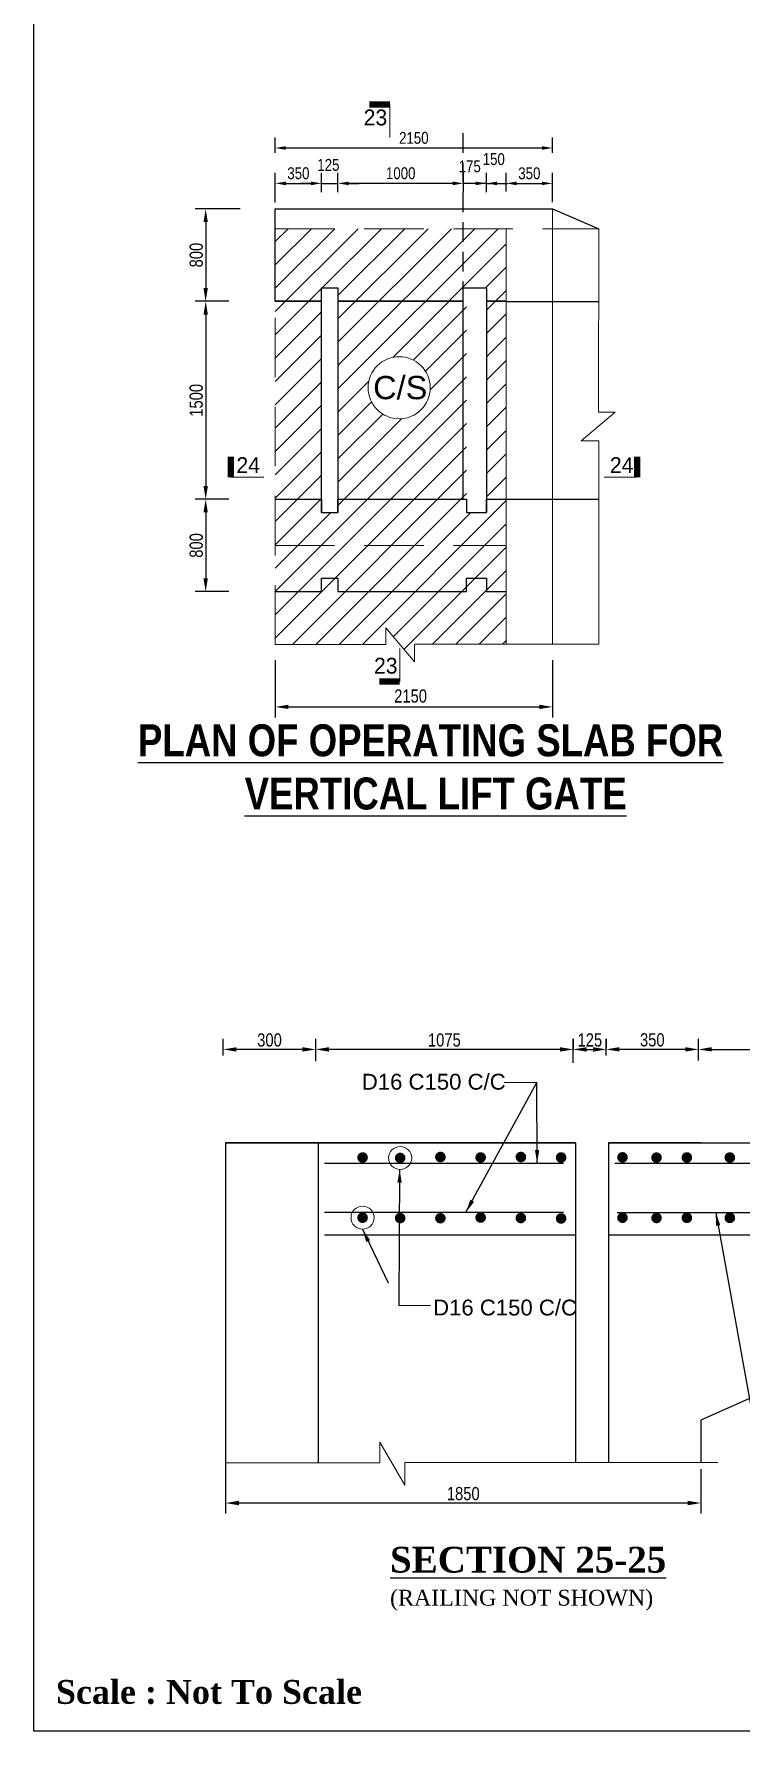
# Model space of a CAD drawing. Extents: x -426260 to 2055400, y -4304674 to -305611.
# Drawn here: x 1124974 to 1130323, y -1922288 to -1909429 of the extents above; entities that cross this region are included whole.
import ezdxf

# ---------------------------------------------------------------- set-up
doc = ezdxf.new("R2010")
doc.units = 0
doc.header["$LTSCALE"] = 300
doc.header["$MEASUREMENT"] = 0
doc.header["$PDMODE"] = 3
doc.linetypes.add('DASHED', pattern=[0.75, 0.5, -0.25])
doc.layers.get('0').update_dxf_attribs({"linetype": 'CONTINUOUS'})
doc.layers.get('DEFPOINTS').update_dxf_attribs({"linetype": 'CONTINUOUS'})
doc.layers.add('Dim', color=7, linetype='CONTINUOUS', lineweight=9)
doc.layers.add('line2', color=3, linetype='CONTINUOUS', lineweight=30)
for name, color, linetype in [('LINE', 7, 'CONTINUOUS'), ('REINF.', 1, 'CONTINUOUS'), ('TEXT', 10, 'CONTINUOUS')]:
    doc.layers.add(name, color=color, linetype=linetype)
doc.styles.add('Arial', font='arial.ttf')
doc.styles.add('DIM', font='isocp3.shx')
doc.styles.add('SH-T2', font='arial.ttf', dxfattribs={"width": 0.8})
doc.styles.add('style1', font='times.ttf')
doc.styles.add('text', font='ARIALN.TTF', dxfattribs={"height": 1.6})
doc.dimstyles.new('dim_50', dxfattribs={"dimtxt": 100, "dimasz": 100, "dimexe": 50, "dimexo": 30, "dimgap": 30, "dimtad": 1, "dimdec": 0, "dimzin": 0, "dimdsep": 46, "dimtxsty": 'DIM', "dimcen": 0.09, "dimclrd": 5, "dimclre": 5, "dimclrt": 7, "dimadec": 0, "dimazin": 0, "dimtfac": 1, "dimtdec": 0, "dimtmove": 0, "dimatfit": 3, "dimfxl": 1, "dimtolj": 1, "dimtzin": 0, "dimarcsym": 1})
doc.dimstyles.get("Standard").update_dxf_attribs({"dimtxt": 75, "dimasz": 75, "dimexe": 60, "dimexo": 60, "dimgap": 100, "dimtad": 1, "dimdec": 0, "dimzin": 0, "dimdsep": 46, "dimtxsty": 'style1', "dimcen": 0.09, "dimclrd": 5, "dimclre": 5, "dimadec": 0, "dimazin": 0, "dimtfac": 1, "dimtdec": 0, "dimtofl": 0, "dimtmove": 0, "dimatfit": 3, "dimfxl": 1, "dimtolj": 1, "dimtzin": 0, "dimarcsym": 0})

# ---------------------------------------------------------------- blocks, each defined once
blk = doc.blocks.new('*D607')
at = {"layer": 'DEFPOINTS', "color": 0, "transparency": 16777216}
for p in [(1131808, -1917123), (1130008, -1917258), (1131808, -1917258)]:
    blk.add_point(p, dxfattribs=at)
at = {"layer": 'LINE', "color": 5, "lineweight": -2, "transparency": 16777216}
for p, q in [((1130008, -1917208), (1130008, -1917043)), ((1131808, -1917208), (1131808, -1917043)), ((1130108, -1917123), (1131708, -1917123))]:
    blk.add_line(p, q, dxfattribs=at)
at = {"layer": 'LINE', "color": 5, "transparency": 16777216}
for points in [[(1130108, -1917106), (1130108, -1917139), (1130008, -1917123)], [(1131708, -1917106), (1131708, -1917139), (1131808, -1917123)]]:
    blk.add_solid(points, dxfattribs=at)
at = {"layer": 'LINE', "color": 7, "transparency": 16777216, "insert": (1130908, -1917051), "char_height": 100, "attachment_point": 5, "style": 'SH-T2'}
blk.add_mtext('\\A1;700', dxfattribs=at)
blk = doc.blocks.new('*D608')
at = {"layer": 'DEFPOINTS', "color": 0, "transparency": 16777216}
for p in [(1126499, -1911455), (1126275, -1912955), (1126501, -1912955)]:
    blk.add_point(p, dxfattribs=at)
at = {"layer": 'LINE', "color": 5, "lineweight": -2, "transparency": 16777216}
for p, q in [((1126449, -1911455), (1126195, -1911455)), ((1126275, -1911555), (1126275, -1912855)), ((1126451, -1912955), (1126195, -1912955))]:
    blk.add_line(p, q, dxfattribs=at)
at = {"layer": 'LINE', "color": 5, "transparency": 16777216}
for points in [[(1126258, -1911555), (1126291, -1911555), (1126275, -1911455)], [(1126258, -1912855), (1126291, -1912855), (1126275, -1912955)]]:
    blk.add_solid(points, dxfattribs=at)
at = {"layer": 'LINE', "color": 7, "transparency": 16777216, "insert": (1126203, -1912205), "char_height": 100, "attachment_point": 5, "rotation": 90, "style": 'SH-T2'}
blk.add_mtext('\\A1;1500', dxfattribs=at)
blk = doc.blocks.new('*D609')
at = {"layer": 'DEFPOINTS', "color": 0, "transparency": 16777216}
for p in [(1126802, -1914125), (1128902, -1914124), (1128902, -1914528)]:
    blk.add_point(p, dxfattribs=at)
at = {"layer": 'LINE', "color": 5, "lineweight": -2, "transparency": 16777216}
for p, q in [((1126802, -1914175), (1126802, -1914608)), ((1128902, -1914174), (1128902, -1914608)), ((1126902, -1914528), (1128802, -1914528))]:
    blk.add_line(p, q, dxfattribs=at)
at = {"layer": 'LINE', "color": 5, "transparency": 16777216}
for points in [[(1126902, -1914511), (1126902, -1914544), (1126802, -1914528)], [(1128802, -1914511), (1128802, -1914544), (1128902, -1914528)]]:
    blk.add_solid(points, dxfattribs=at)
at = {"layer": 'LINE', "color": 7, "transparency": 16777216, "insert": (1127827, -1914446), "char_height": 100, "attachment_point": 5, "style": 'SH-T2'}
blk.add_mtext('\\A1;2150', dxfattribs=at)
blk = doc.blocks.new('se')
at = {"layer": 'TEXT', "color": 6, "lineweight": 9, "ltscale": 3}
blk.add_lwpolyline([(0, 0, 20, 20, 0), (0, 64.7, 0, 0, 0)], format="xyseb", dxfattribs=at)
blk.add_lwpolyline([(-104.2, 0), (0, 0)], dxfattribs=at)
blk = doc.blocks.new('*D610')
at = {"layer": 'DEFPOINTS', "color": 0, "transparency": 16777216}
for p in [(1127152, -1910561), (1126802, -1910755), (1127152, -1910679)]:
    blk.add_point(p, dxfattribs=at)
at = {"layer": 'LINE', "color": 5, "lineweight": -2, "transparency": 16777216}
for p, q in [((1126802, -1910705), (1126802, -1910481)), ((1127152, -1910629), (1127152, -1910481)), ((1126882, -1910561), (1127072, -1910561))]:
    blk.add_line(p, q, dxfattribs=at)
at = {"layer": 'LINE', "color": 5, "transparency": 16777216}
for points in [[(1126882, -1910548), (1126882, -1910575), (1126802, -1910561)], [(1127072, -1910548), (1127072, -1910575), (1127152, -1910561)]]:
    blk.add_solid(points, dxfattribs=at)
at = {"layer": 'LINE', "color": 7, "transparency": 16777216, "insert": (1126977, -1910485), "char_height": 90, "attachment_point": 5, "style": 'SH-T2'}
blk.add_mtext('\\A1;350', dxfattribs=at)
blk = doc.blocks.new('*D611')
at = {"layer": 'DEFPOINTS', "color": 0, "transparency": 16777216}
for p in [(1127277, -1910561), (1127152, -1910679), (1127277, -1910679)]:
    blk.add_point(p, dxfattribs=at)
at = {"layer": 'LINE', "color": 5, "lineweight": -2, "transparency": 16777216}
for p, q in [((1127152, -1910629), (1127152, -1910481)), ((1127277, -1910629), (1127277, -1910481)), ((1127072, -1910561), (1126992, -1910561)), ((1127152, -1910561), (1127277, -1910561)), ((1127357, -1910561), (1127437, -1910561))]:
    blk.add_line(p, q, dxfattribs=at)
at = {"layer": 'LINE', "color": 5, "transparency": 16777216}
for points in [[(1127072, -1910548), (1127072, -1910575), (1127152, -1910561)], [(1127357, -1910548), (1127357, -1910575), (1127277, -1910561)]]:
    blk.add_solid(points, dxfattribs=at)
at = {"layer": 'LINE', "color": 7, "transparency": 16777216, "insert": (1127204, -1910422), "char_height": 90, "attachment_point": 5, "style": 'SH-T2'}
blk.add_mtext('\\A1;125', dxfattribs=at)
blk = doc.blocks.new('*D612')
at = {"layer": 'DEFPOINTS', "color": 0, "transparency": 16777216}
for p in [(1127277, -1910561), (1128227, -1910658), (1127277, -1910679)]:
    blk.add_point(p, dxfattribs=at)
at = {"layer": 'LINE', "color": 5, "lineweight": -2, "transparency": 16777216}
for p, q in [((1127277, -1910629), (1127277, -1910481)), ((1128227, -1910608), (1128227, -1910481)), ((1128147, -1910561), (1127357, -1910561))]:
    blk.add_line(p, q, dxfattribs=at)
at = {"layer": 'LINE', "color": 5, "transparency": 16777216}
for points in [[(1127357, -1910548), (1127357, -1910575), (1127277, -1910561)], [(1128147, -1910548), (1128147, -1910575), (1128227, -1910561)]]:
    blk.add_solid(points, dxfattribs=at)
at = {"layer": 'LINE', "color": 7, "transparency": 16777216, "insert": (1127752, -1910485), "char_height": 90, "attachment_point": 5, "style": 'SH-T2'}
blk.add_mtext('\\A1;1000', dxfattribs=at)
blk = doc.blocks.new('*D613')
at = {"layer": 'DEFPOINTS', "color": 0, "transparency": 16777216}
for p in [(1128227, -1910561), (1128227, -1910679), (1128402, -1910679)]:
    blk.add_point(p, dxfattribs=at)
at = {"layer": 'LINE', "color": 5, "lineweight": -2, "transparency": 16777216}
for p, q in [((1128227, -1910629), (1128227, -1910481)), ((1128402, -1910629), (1128402, -1910481)), ((1128147, -1910561), (1128067, -1910561)), ((1128402, -1910561), (1128227, -1910561)), ((1128482, -1910561), (1128562, -1910561))]:
    blk.add_line(p, q, dxfattribs=at)
at = {"layer": 'LINE', "color": 5, "transparency": 16777216}
for points in [[(1128147, -1910548), (1128147, -1910575), (1128227, -1910561)], [(1128482, -1910548), (1128482, -1910575), (1128402, -1910561)]]:
    blk.add_solid(points, dxfattribs=at)
at = {"layer": 'LINE', "color": 7, "transparency": 16777216, "insert": (1128275, -1910433), "char_height": 90, "attachment_point": 5, "style": 'SH-T2'}
blk.add_mtext('\\A1;175', dxfattribs=at)
blk = doc.blocks.new('*D614')
at = {"layer": 'DEFPOINTS', "color": 0, "transparency": 16777216}
for p in [(1128401, -1910618), (1128551, -1910561), (1128551, -1910618)]:
    blk.add_point(p, dxfattribs=at)
at = {"layer": 'LINE', "color": 5, "lineweight": -2, "transparency": 16777216}
for p, q in [((1128401, -1910568), (1128401, -1910481)), ((1128551, -1910568), (1128551, -1910481)), ((1128321, -1910561), (1128241, -1910561)), ((1128401, -1910561), (1128551, -1910561)), ((1128631, -1910561), (1128711, -1910561))]:
    blk.add_line(p, q, dxfattribs=at)
at = {"layer": 'LINE', "color": 5, "transparency": 16777216}
for points in [[(1128321, -1910548), (1128321, -1910575), (1128401, -1910561)], [(1128631, -1910548), (1128631, -1910575), (1128551, -1910561)]]:
    blk.add_solid(points, dxfattribs=at)
at = {"layer": 'LINE', "color": 7, "transparency": 16777216, "insert": (1128457, -1910378), "char_height": 90, "attachment_point": 5, "style": 'SH-T2'}
blk.add_mtext('\\A1;150', dxfattribs=at)
blk = doc.blocks.new('*D622')
at = {"layer": 'DEFPOINTS', "color": 0, "transparency": 16777216}
for p in [(1129060, -1917177), (1129310, -1917123), (1129310, -1917163)]:
    blk.add_point(p, dxfattribs=at)
at = {"layer": 'LINE', "color": 5, "lineweight": -2, "transparency": 16777216}
for p, q in [((1129060, -1917127), (1129060, -1917043)), ((1129310, -1917113), (1129310, -1917043)), ((1129160, -1917123), (1129210, -1917123))]:
    blk.add_line(p, q, dxfattribs=at)
at = {"layer": 'LINE', "color": 5, "transparency": 16777216}
for points in [[(1129160, -1917106), (1129160, -1917140), (1129060, -1917123)], [(1129210, -1917106), (1129210, -1917140), (1129310, -1917123)]]:
    blk.add_solid(points, dxfattribs=at)
at = {"layer": 'LINE', "color": 7, "transparency": 16777216, "insert": (1129185, -1917052), "char_height": 100, "attachment_point": 5, "style": 'SH-T2'}
blk.add_mtext('\\A1;125', dxfattribs=at)
blk = doc.blocks.new('*D659')
at = {"layer": 'DEFPOINTS', "color": 0, "transparency": 16777216}
for p in [(1129308, -1917123), (1129308, -1917219), (1130008, -1917230)]:
    blk.add_point(p, dxfattribs=at)
at = {"layer": 'LINE', "color": 5, "lineweight": -2, "transparency": 16777216}
for p, q in [((1129308, -1917169), (1129308, -1917043)), ((1130008, -1917180), (1130008, -1917043)), ((1129908, -1917123), (1129408, -1917123))]:
    blk.add_line(p, q, dxfattribs=at)
at = {"layer": 'LINE', "color": 5, "transparency": 16777216}
for points in [[(1129408, -1917106), (1129408, -1917139), (1129308, -1917123)], [(1129908, -1917106), (1129908, -1917139), (1130008, -1917123)]]:
    blk.add_solid(points, dxfattribs=at)
at = {"layer": 'LINE', "color": 7, "transparency": 16777216, "insert": (1129658, -1917051), "char_height": 100, "attachment_point": 5, "style": 'SH-T2'}
blk.add_mtext('\\A1;350', dxfattribs=at)
blk = doc.blocks.new('*D660')
at = {"layer": 'DEFPOINTS', "color": 0, "transparency": 16777216}
for p in [(1127108, -1917123), (1127108, -1917219), (1129058, -1917275)]:
    blk.add_point(p, dxfattribs=at)
at = {"layer": 'LINE', "color": 5, "lineweight": -2, "transparency": 16777216}
for p, q in [((1127108, -1917169), (1127108, -1917043)), ((1129058, -1917225), (1129058, -1917043)), ((1128958, -1917123), (1127208, -1917123))]:
    blk.add_line(p, q, dxfattribs=at)
at = {"layer": 'LINE', "color": 5, "transparency": 16777216}
for points in [[(1127208, -1917106), (1127208, -1917140), (1127108, -1917123)], [(1128958, -1917106), (1128958, -1917140), (1129058, -1917123)]]:
    blk.add_solid(points, dxfattribs=at)
at = {"layer": 'LINE', "color": 7, "transparency": 16777216, "insert": (1128083, -1917052), "char_height": 100, "attachment_point": 5, "style": 'SH-T2'}
blk.add_mtext('\\A1;1075', dxfattribs=at)
blk = doc.blocks.new('*D661')
at = {"layer": 'DEFPOINTS', "color": 0, "transparency": 16777216}
for p in [(1126408, -1917123), (1126408, -1917219), (1127108, -1917262)]:
    blk.add_point(p, dxfattribs=at)
at = {"layer": 'LINE', "color": 5, "lineweight": -2, "transparency": 16777216}
for p, q in [((1126408, -1917169), (1126408, -1917043)), ((1127108, -1917212), (1127108, -1917043)), ((1127008, -1917123), (1126508, -1917123))]:
    blk.add_line(p, q, dxfattribs=at)
at = {"layer": 'LINE', "color": 5, "transparency": 16777216}
for points in [[(1126508, -1917106), (1126508, -1917140), (1126408, -1917123)], [(1127008, -1917106), (1127008, -1917140), (1127108, -1917123)]]:
    blk.add_solid(points, dxfattribs=at)
at = {"layer": 'LINE', "color": 7, "transparency": 16777216, "insert": (1126758, -1917052), "char_height": 100, "attachment_point": 5, "style": 'SH-T2'}
blk.add_mtext('\\A1;300', dxfattribs=at)
blk = doc.blocks.new('*D662')
at = {"layer": 'DEFPOINTS', "color": 0, "transparency": 16777216}
for p in [(1126426, -1920106), (1130026, -1920254), (1126426, -1920560)]:
    blk.add_point(p, dxfattribs=at)
at = {"layer": 'LINE', "color": 5, "lineweight": -2, "transparency": 16777216}
for p, q in [((1126426, -1920156), (1126426, -1920640)), ((1130026, -1920304), (1130026, -1920640)), ((1129926, -1920560), (1126526, -1920560))]:
    blk.add_line(p, q, dxfattribs=at)
at = {"layer": 'LINE', "color": 5, "transparency": 16777216}
for points in [[(1126526, -1920543), (1126526, -1920577), (1126426, -1920560)], [(1129926, -1920543), (1129926, -1920577), (1130026, -1920560)]]:
    blk.add_solid(points, dxfattribs=at)
at = {"layer": 'LINE', "color": 7, "transparency": 16777216, "insert": (1128226, -1920489), "char_height": 100, "attachment_point": 5, "style": 'SH-T2'}
blk.add_mtext('\\A1;1850', dxfattribs=at)

msp = doc.modelspace()

# ---------------------------------------------------------------- hatches: boundary and pattern name
at = {"layer": 'LINE', "linetype": 'DASHED', "lineweight": 9, "ltscale": 3}
h = msp.add_hatch(dxfattribs=at)
h.set_pattern_fill('ANSI31', color=8, scale=1000)
h.set_pattern_definition([(45, (1083201.35, -1904927.51), (-88.38835, 88.38835), [])])
h.paths.add_polyline_path([(1128551.4, -1913654.7), (1128401.7, -1913654.7), (1128401.7, -1913553.3), (1128251.5, -1913553.3), (1128251.5, -1913654.7), (1127276.5, -1913654.7), (1127276.5, -1913553.3), (1127151.5, -1913553.3), (1127151.5, -1913654.7), (1126801.5, -1913654.7), (1126801.5, -1914053.9), (1127638.6, -1914053.9), (1127638.6, -1913927.9), (1127856.9, -1914187.1), (1127856.9, -1914053.4), (1128551.4, -1914053.4)])
h.paths.add_polyline_path([(1128551.4, -1912954.6), (1128401.7, -1912954.6), (1128401.7, -1913056.1), (1128251.5, -1913056.1), (1128251.5, -1912954.6), (1127276.5, -1912954.6), (1127276.5, -1913056.1), (1127151.5, -1913056.1), (1127151.5, -1912954.6), (1126801.5, -1912954.6), (1126801.5, -1913654.7), (1127151.5, -1913654.7), (1127151.5, -1913553.3), (1127276.5, -1913553.3), (1127276.5, -1913654.7), (1128251.5, -1913654.7), (1128251.5, -1913553.3), (1128401.7, -1913553.3), (1128401.7, -1913654.7), (1128551.4, -1913654.7)])
h.paths.add_polyline_path([(1127151.5, -1911454.6), (1126801.5, -1911454.6), (1126801.5, -1912954.6), (1127151.5, -1912954.6)])
h.paths.add_polyline_path([(1128251.5, -1911454.6), (1127276.5, -1911454.6), (1127276.5, -1912954.6), (1128251.5, -1912954.6)])
h.paths.add_polyline_path([(1127976, -1912109.5, -1), (1127505.6, -1912109.5, -1)], flags=16)
h.paths.add_polyline_path([(1128551.4, -1910904.6), (1126801.5, -1910904.6), (1126801.5, -1911454.6), (1127151.5, -1911454.6), (1127151.5, -1911353.2), (1127276.5, -1911353.2), (1127276.5, -1911454.6), (1128251.5, -1911454.6), (1128251.5, -1911353.2), (1128401.7, -1911353.2), (1128401.7, -1911454.6), (1128551.4, -1911454.6)])
h.paths.add_polyline_path([(1128551.4, -1911454.6), (1128401.7, -1911454.6), (1128401.7, -1912954.6), (1128551.4, -1912954.6)])
h.paths.add_polyline_path([(1127499.5, -1912294.1), (1127998.5, -1912294.1), (1127998.5, -1911930.6), (1127499.5, -1911930.6)], flags=24)

# ---------------------------------------------------------------- linework, layer by layer
at = {"color": 5, "linetype": 'DASHED'}
msp.add_line((1128226.5, -1911454.6), (1128226.5, -1910154.3), dxfattribs=at)
at = {"layer": 'Dim'}
msp.add_lwpolyline([(1130155, -1920254), (1127783, -1920254), (1127783, -1920424), (1127593.8, -1920100), (1127593.8, -1920254.8), (1126426, -1920254.8)], dxfattribs=at)
at = {"layer": 'Dim', "color": 0, "ltscale": 50}
msp.add_circle((1127740.8, -1912109.5), 235.2, dxfattribs=at)
at = {"layer": 'Dim'}
for centre in [(1127748, -1917945.6), (1127463.2, -1918397.7)]:
    msp.add_circle(centre, 87.5, dxfattribs=at)
at = {"layer": 'LINE', "color": 5}
for p, q in [((1126801.5, -1910328.6), (1126801.5, -1910213)), ((1128901.7, -1910328.6), (1128901.7, -1910213)), ((1126881.5, -1910293), (1128821.7, -1910293)), ((1128551.4, -1910621.9), (1128551.4, -1910481.3)), ((1128901.7, -1910704.6), (1128901.7, -1910481.3)), ((1128631.4, -1910561.3), (1128821.7, -1910561.3)), ((1126535.5, -1910754.5), (1126194.5, -1910754.5)), ((1126274.5, -1910854.5), (1126274.5, -1911354.6)), ((1126415.3, -1911454.6), (1126194.5, -1911454.6)), ((1126449.1, -1912954.6), (1126194.5, -1912954.6)), ((1126274.5, -1913054.6), (1126274.5, -1913554.7)), ((1126450.8, -1913654.7), (1126194.5, -1913654.7))]:
    msp.add_line(p, q, dxfattribs=at)
at = {"layer": 'LINE', "color": 5, "linetype": 'DASHED', "ltscale": 700000}
for p, q in [((1126801.5, -1911454.6), (1126801.5, -1910754.6)), ((1127276.5, -1911353.2), (1127276.5, -1911454.6)), ((1127151.5, -1913056.1), (1127151.5, -1911454.6))]:
    msp.add_line(p, q, dxfattribs=at)
at = {"layer": 'LINE', "color": 5, "linetype": 'DASHED', "ltscale": 500}
for p, q in [((1126801.5, -1910754.6), (1128901.7, -1910754.6)), ((1128901.7, -1911455.6), (1129252, -1911455.7)), ((1128901.7, -1912953.6), (1129252.2, -1912953.6))]:
    msp.add_line(p, q, dxfattribs=at)
at = {"layer": 'LINE', "linetype": 'DASHED', "lineweight": 9, "ltscale": 3}
for q in [(1129252.1, -1910904.6), (1126801.5, -1914053.9)]:
    msp.add_line((1126801.5, -1910904.6), q, dxfattribs=at)
at = {"layer": 'LINE', "ltscale": 500}
for p, q in [((1130026, -1917831.6), (1131826, -1917831.6)), ((1129076, -1918529.8), (1127176, -1918529.8)), ((1131826, -1918531.6), (1129326, -1918531.6))]:
    msp.add_line(p, q, dxfattribs=at)
at = {"layer": 'LINE'}
msp.add_lwpolyline([(1153825.9, -1922287.7), (1124973.6, -1922287.7), (1124973.6, -1901884.9), (1153825.9, -1901884.9)], close=True, dxfattribs=at)
at = {"layer": 'LINE', "color": 5, "linetype": 'DASHED', "ltscale": 500}
msp.add_lwpolyline([(1128901.7, -1910754.6), (1129252.1, -1910904.6)], dxfattribs=at)
at = {"layer": 'LINE', "color": 5, "linetype": 'DASHED', "ltscale": 700000}
for points in [[(1127151.5, -1911454.6), (1126801.5, -1911454.6), (1127151.5, -1911454.6), (1127151.5, -1911353.2), (1127276.5, -1911353.2), (1127276.5, -1911454.6), (1128226.5, -1911454.6), (1128226.5, -1911353.2), (1128401.7, -1911353.2), (1128401.7, -1911454.6), (1128551.7, -1911454.6), (1128401.7, -1911454.6)], [(1127276.5, -1911353.2), (1127276.5, -1913056.1)], [(1128226.5, -1912954.6), (1128226.5, -1911353.2)], [(1128226.5, -1911454.6), (1127276.5, -1911454.6)], [(1128401.7, -1911455.6), (1128401.7, -1913056.1)], [(1128551.7, -1911455.6), (1128901.7, -1911455.6)], [(1126801.5, -1912954.6), (1127151.5, -1912954.6), (1127151.5, -1913056.1), (1127276.5, -1913056.1), (1127276.5, -1912954.6), (1128251.5, -1912954.6), (1128251.5, -1913056.1), (1128401.7, -1913056.1), (1128401.7, -1912954.6), (1128551.7, -1912954.6)], [(1128551.7, -1912953.6), (1128901.7, -1912953.6)], [(1126801.5, -1913654.7), (1127151.5, -1913654.7), (1127151.5, -1913553.3), (1127276.5, -1913553.3), (1127276.5, -1913654.7), (1128251.5, -1913654.7), (1128251.5, -1913553.3), (1128401.7, -1913553.3), (1128401.7, -1913654.7), (1128551.7, -1913654.7)]]:
    msp.add_lwpolyline(points, dxfattribs=at)
at = {"layer": 'LINE', "linetype": 'DASHED', "lineweight": 9, "ltscale": 3}
msp.add_lwpolyline([(1126801.5, -1913304.7), (1128551.4, -1913304.7)], dxfattribs=at)
at = {"layer": 'LINE', "ltscale": 500}
for points in [[(1126426, -1917831.6), (1126426, -1920254.8)], [(1127126, -1917831.6), (1127126, -1920254.8)], [(1129076, -1917831.6), (1129076, -1920254)], [(1129326, -1917831.6), (1129326, -1920254)], [(1131826, -1919131.6), (1130026, -1919931.6)], [(1130026, -1919931.6), (1130026, -1920254)]]:
    msp.add_lwpolyline(points, dxfattribs=at)
at = {"layer": 'LINE', "color": 5}
for points in [[(1126881.5, -1910279.7), (1126881.5, -1910306.3), (1126801.5, -1910293)], [(1128821.7, -1910279.7), (1128821.7, -1910306.3), (1128901.7, -1910293)], [(1128631.4, -1910548), (1128631.4, -1910574.7), (1128551.4, -1910561.3)], [(1128821.7, -1910548), (1128821.7, -1910574.7), (1128901.7, -1910561.3)], [(1126257.9, -1910854.5), (1126291.2, -1910854.5), (1126274.5, -1910754.5)], [(1126257.9, -1911354.6), (1126291.2, -1911354.6), (1126274.5, -1911454.6)], [(1126257.9, -1913054.6), (1126291.2, -1913054.6), (1126274.5, -1912954.6)], [(1126257.9, -1913554.7), (1126291.2, -1913554.7), (1126274.5, -1913654.7)]]:
    msp.add_solid(points, dxfattribs=at)
at = {"layer": 'line2', "color": 0}
for points in [[(1126426, -1917831.6), (1129076, -1917831.6)], [(1129326, -1917831.6), (1130026, -1917831.6)]]:
    msp.add_lwpolyline(points, dxfattribs=at)
at = {"layer": 'REINF.', "color": 5, "linetype": 'Continuous', "lineweight": 9, "ltscale": 3}
for p, q in [((1128901.7, -1910754.6), (1128901.7, -1914053.4)), ((1128551.4, -1910904.6), (1128551.4, -1914053.4))]:
    msp.add_line(p, q, dxfattribs=at)
for points in [[(1129252.1, -1910904.6), (1129251.7, -1912294.5), (1129377.7, -1912294.5), (1129118.5, -1912512.7), (1129252.2, -1912512.7), (1129252.2, -1914053.4)], [(1126801.5, -1914053.9), (1127638.6, -1914053.9), (1127638.6, -1913927.9), (1127856.9, -1914187.1), (1127856.9, -1914053.4), (1129252.2, -1914053.4)]]:
    msp.add_lwpolyline(points, dxfattribs=at)
at = {"layer": 'REINF.', "color": 1}
for points in [[(1127176, -1917984.3), (1128984.8, -1917984.3)], [(1129373.8, -1917984.3), (1130138.8, -1917984.3)], [(1130138.8, -1917984.3), (1131736.7, -1917984.3)], [(1127176, -1918357), (1128984.7, -1918357)], [(1129391.1, -1918358.8), (1131736.7, -1918358.8)]]:
    msp.add_lwpolyline(points, dxfattribs=at)
at = {"layer": 'REINF.', "color": 1, "const_width": 40}
for points in [[(1127463.2, -1917962.4, 1), (1127463.2, -1917922.4, 1)], [(1127748, -1917965.6, 1), (1127748, -1917925.6, 1)], [(1128052.8, -1917958.2, 1), (1128052.8, -1917918.2, 1)], [(1128357.7, -1917961.6, 1), (1128357.7, -1917921.6, 1)], [(1128662.5, -1917958.5, 1), (1128662.5, -1917918.5, 1)], [(1128967.3, -1917961.9, 1), (1128967.3, -1917921.9, 1)], [(1129432.3, -1917961, 1), (1129432.3, -1917921, 1)], [(1129690.2, -1917963, 1), (1129690.2, -1917923, 1)], [(1129920.1, -1917961.9, 1), (1129920.1, -1917921.9, 1)], [(1130245.5, -1917962, 1), (1130245.5, -1917922, 1)], [(1127463.2, -1918377.7, -1), (1127463.2, -1918417.7, -1)], [(1127748, -1918380.9, -1), (1127748, -1918420.9, -1)], [(1128052.8, -1918382.1, -1), (1128052.8, -1918422.1, -1)], [(1128357.7, -1918376.9, -1), (1128357.7, -1918416.9, -1)], [(1128662.5, -1918380.3, -1), (1128662.5, -1918420.3, -1)], [(1128967.3, -1918383.6, -1), (1128967.3, -1918423.6, -1)], [(1129432.3, -1918378.1, -1), (1129432.3, -1918418.1, -1)], [(1129690.2, -1918380.1, -1), (1129690.2, -1918420.1, -1)], [(1129920.1, -1918379, -1), (1129920.1, -1918419, -1)], [(1130245.5, -1918379.1, -1), (1130245.5, -1918419.1, -1)]]:
    msp.add_lwpolyline(points, format="xyb", close=True, dxfattribs=at)

# ---------------------------------------------------------------- block references
at = {"layer": 'TEXT', "lineweight": 9, "yscale": 2.399999999906868, "zscale": 2.4, "rotation": 90}
for p, xscale in [((1127670.2, -1909963.3), 2.399999999906868), ((1127745.2, -1914335.9), -2.399999999906868)]:
    msp.add_blockref('se', p, dxfattribs=dict(at, xscale=xscale))
at = {"layer": 'TEXT', "lineweight": 9, "yscale": 2.399999999906868, "zscale": 2.4}
for p, xscale in [((1126464.3, -1912788.3), -2.399999999906868), ((1129543.9, -1912788.3), 2.399999999906868)]:
    msp.add_blockref('se', p, dxfattribs=dict(at, xscale=xscale))

# ---------------------------------------------------------------- texts
at = {"layer": 'Dim', "color": 7, "char_height": 120, "width": 1344.582, "attachment_point": 4}
for insert in [(1127457.4, -1917368.7), (1127997.5, -1919079.6)]:
    msp.add_mtext('{\\fArial|b0|i0|c0|p34;D16 C150 C/C}', dxfattribs=dict(at, insert=insert))
at = {"layer": 'LINE', "color": 7, "char_height": 90, "attachment_point": 5, "style": 'SH-T2'}
for s, insert in [('\\A1;2150', (1127851.6, -1910217)), ('\\A1;350', (1128726.6, -1910485.4))]:
    msp.add_mtext(s, dxfattribs=dict(at, insert=insert))
at = {"layer": 'LINE', "color": 7, "char_height": 100, "attachment_point": 5, "rotation": 90, "style": 'SH-T2'}
for insert in [(1126203.5, -1911104.6), (1126203.5, -1913304.7)]:
    msp.add_mtext('\\A1;800', dxfattribs=dict(at, insert=insert))
at = {"layer": 'TEXT', "char_height": 120, "attachment_point": 5}
for s, insert, width in [('23', (1127560.5, -1910062.8), 113.395), ('24', (1126596.5, -1912695.9), 82.983), ('24 ', (1129426.2, -1912695.9), 235.787), ('23', (1127639, -1914216.7), 164.479)]:
    msp.add_mtext(s, dxfattribs=dict(at, insert=insert, width=width))
at = {"layer": 'TEXT', "color": 1, "insert": (1127667.9, -1912109.6), "char_height": 176.4, "width": 161.549, "attachment_point": 4, "style": 'Arial'}
msp.add_mtext('\\pxqc;C/S', dxfattribs=at)
at = {"layer": 'TEXT', "attachment_point": 1, "style": 'text'}
for s, insert, char_height, width in [('\\pxqc;{\\fArial Narrow|b1|i0|c0|p34;\\H1.1852x;\\L\\C6;PLAN OF OPERATING SLAB FOR\\P VERTICAL LIFT GATE}', (1125373.8, -1914659.9), 204.12, 5209.192), ('{\\fTimes New Roman|b1|i0|c0|p18;\\H0.88889x;\\L\\C6;SECTION 25-25\\P\\fTimes New Roman|b0|i0|c0|p18;\\H0.61364x;\\l\\C7;(RAILING NOT SHOWN)}', (1127671.4, -1920891.4), 220, 2095.451)]:
    msp.add_mtext(s, dxfattribs=dict(at, insert=insert, char_height=char_height, width=width))
at = {"layer": 'TEXT', "color": 0, "linetype": 'ByBlock', "insert": (1125140, -1921900.8), "char_height": 180.652, "width": 9402.866, "attachment_point": 1, "style": 'Arial'}
msp.add_mtext('{\\fTimes New Roman|b1|i0|c0|p18;Scale : Not To Scale}', dxfattribs=at)

# ---------------------------------------------------------------- dimensions: what is measured, and where the dimension line sits
at = {"layer": 'LINE', "color": 0}
for base, p1, p2, picture, middle in [((1127276.5, -1910561.3), (1127151.5, -1910679), (1127276.5, -1910679), '*D611', (1127204, -1910421.6)), ((1128551.4, -1910561.3), (1128401.4, -1910618), (1128551.4, -1910618), '*D614', (1128456.9, -1910377.8))]:
    dim = msp.add_linear_dim(base=base, p1=p1, p2=p2, dimstyle='dim_50', override={"dimtxt": 90, "dimasz": 80, "dimexe": 80, "dimexo": 50, "dimtxsty": 'SH-T2', "dimtmove": 2}, dxfattribs=at)
    dim.commit()
    dim.dimension.update_dxf_attribs({"geometry": picture, "text_midpoint": middle, "dimtype": 160})
dim = msp.add_linear_dim(base=(1128226.5, -1910561.3), p1=(1128401.5, -1910679), p2=(1128226.5, -1910679), angle=180, dimstyle='dim_50', override={"dimtxt": 90, "dimasz": 80, "dimexe": 80, "dimexo": 50, "dimtxsty": 'SH-T2', "dimtmove": 2}, dxfattribs=at)
dim.commit()
dim.dimension.update_dxf_attribs({"geometry": '*D613', "text_midpoint": (1128274.9, -1910433.3), "dimtype": 160})
dim = msp.add_linear_dim(base=(1127151.5, -1910561.3), p1=(1126801.5, -1910754.6), p2=(1127151.5, -1910679), dimstyle='dim_50', override={"dimtxt": 90, "dimasz": 80, "dimexe": 80, "dimexo": 50, "dimtxsty": 'SH-T2'}, dxfattribs=at)
dim.commit()
dim.dimension.update_dxf_attribs({"geometry": '*D610', "text_midpoint": (1126976.5, -1910485.4)})
dim = msp.add_linear_dim(base=(1127276.5, -1910561.3), p1=(1128226.5, -1910657.5), p2=(1127276.5, -1910679), angle=180, text='1000', dimstyle='dim_50', override={"dimtxt": 90, "dimasz": 80, "dimexe": 80, "dimexo": 50, "dimtxsty": 'SH-T2'}, dxfattribs=at)
dim.commit()
dim.dimension.update_dxf_attribs({"geometry": '*D612', "text_midpoint": (1127751.5, -1910485.4)})
dim = msp.add_linear_dim(base=(1126274.5, -1912954.6), p1=(1126499.1, -1911454.6), p2=(1126500.8, -1912954.6), angle=90, dimstyle='dim_50', override={"dimtxt": 100, "dimasz": 100, "dimexe": 80, "dimexo": 50, "dimgap": 20, "dimtxsty": 'SH-T2'}, dxfattribs=at)
dim.commit()
dim.dimension.update_dxf_attribs({"geometry": '*D608', "text_midpoint": (1126203.5, -1912204.6)})
for base, p1, p2, text, override, picture, middle in [((1128901.7, -1914527.6), (1126801.5, -1914124.7), (1128901.7, -1914124.3), '2150', {"dimexe": 80, "dimexo": 50, "dimtxsty": 'SH-T2'}, '*D609', (1127826.6, -1914527.6)), ((1129310.2, -1917122.9), (1129060.2, -1917176.6), (1129310.2, -1917163.4), '125', {"dimexe": 80, "dimexo": 50, "dimgap": 20, "dimtxsty": 'SH-T2'}, '*D622', (1129185.2, -1917122.9))]:
    dim = msp.add_linear_dim(base=base, p1=p1, p2=p2, text=text, dimstyle='dim_50', override=override, dxfattribs=at)
    dim.commit()
    dim.dimension.update_dxf_attribs({"geometry": picture, "text_midpoint": middle, "dimtype": 160})
for base, p1, p2, text, picture, middle in [((1126407.8, -1917122.9), (1127107.8, -1917261.6), (1126407.8, -1917219.4), '300', '*D661', (1126757.8, -1917051.9)), ((1127107.8, -1917122.9), (1129057.8, -1917275.1), (1127107.8, -1917219.4), '1075', '*D660', (1128082.8, -1917051.9)), ((1129307.8, -1917122.5), (1130007.8, -1917229.8), (1129307.8, -1917219.2), '350', '*D659', (1129657.8, -1917051.5)), ((1131807.8, -1917122.5), (1130007.8, -1917258.2), (1131807.8, -1917258.2), '700', '*D607', (1130907.8, -1917051.5)), ((1126426, -1920559.8), (1130026, -1920254), (1126426, -1920105.6), '1850', '*D662', (1128226, -1920488.8))]:
    dim = msp.add_linear_dim(base=base, p1=p1, p2=p2, text=text, dimstyle='dim_50', override={"dimexe": 80, "dimexo": 50, "dimgap": 20, "dimtxsty": 'SH-T2'}, dxfattribs=at)
    dim.commit()
    dim.dimension.update_dxf_attribs({"geometry": picture, "text_midpoint": middle})

# ---------------------------------------------------------------- leaders
at = {"layer": 'Dim', "linetype": 'Continuous', "lineweight": 9, "ltscale": 3}
for points in [[(1128246.2, -1918357), (1128783.4, -1917374.2), (1128535.9, -1917375.3)], [(1128785.7, -1917984.3), (1128783.4, -1917374.2), (1128535.9, -1917375.3)], [(1127744.1, -1918033), (1127737.3, -1919063), (1127976.7, -1919061.9)], [(1130138.8, -1918358.8), (1130535.2, -1920555.2), (1130774.6, -1920554)]]:
    msp.add_leader(points, dimstyle='Standard', override={"dimasz": 100, "dimgap": 12, "dimtad": 0, "dimfxl": 4}, dxfattribs=at)
at = {"layer": 'Dim', "linetype": 'DASHED', "lineweight": 9, "ltscale": 3}
msp.add_leader([(1127462.9, -1918485.3), (1127737.3, -1919063), (1127976.7, -1919061.9)], dimstyle='Standard', override={"dimasz": 100, "dimgap": 12, "dimtad": 0, "dimfxl": 4}, dxfattribs=at)

doc.saveas('drawing.dxf')
